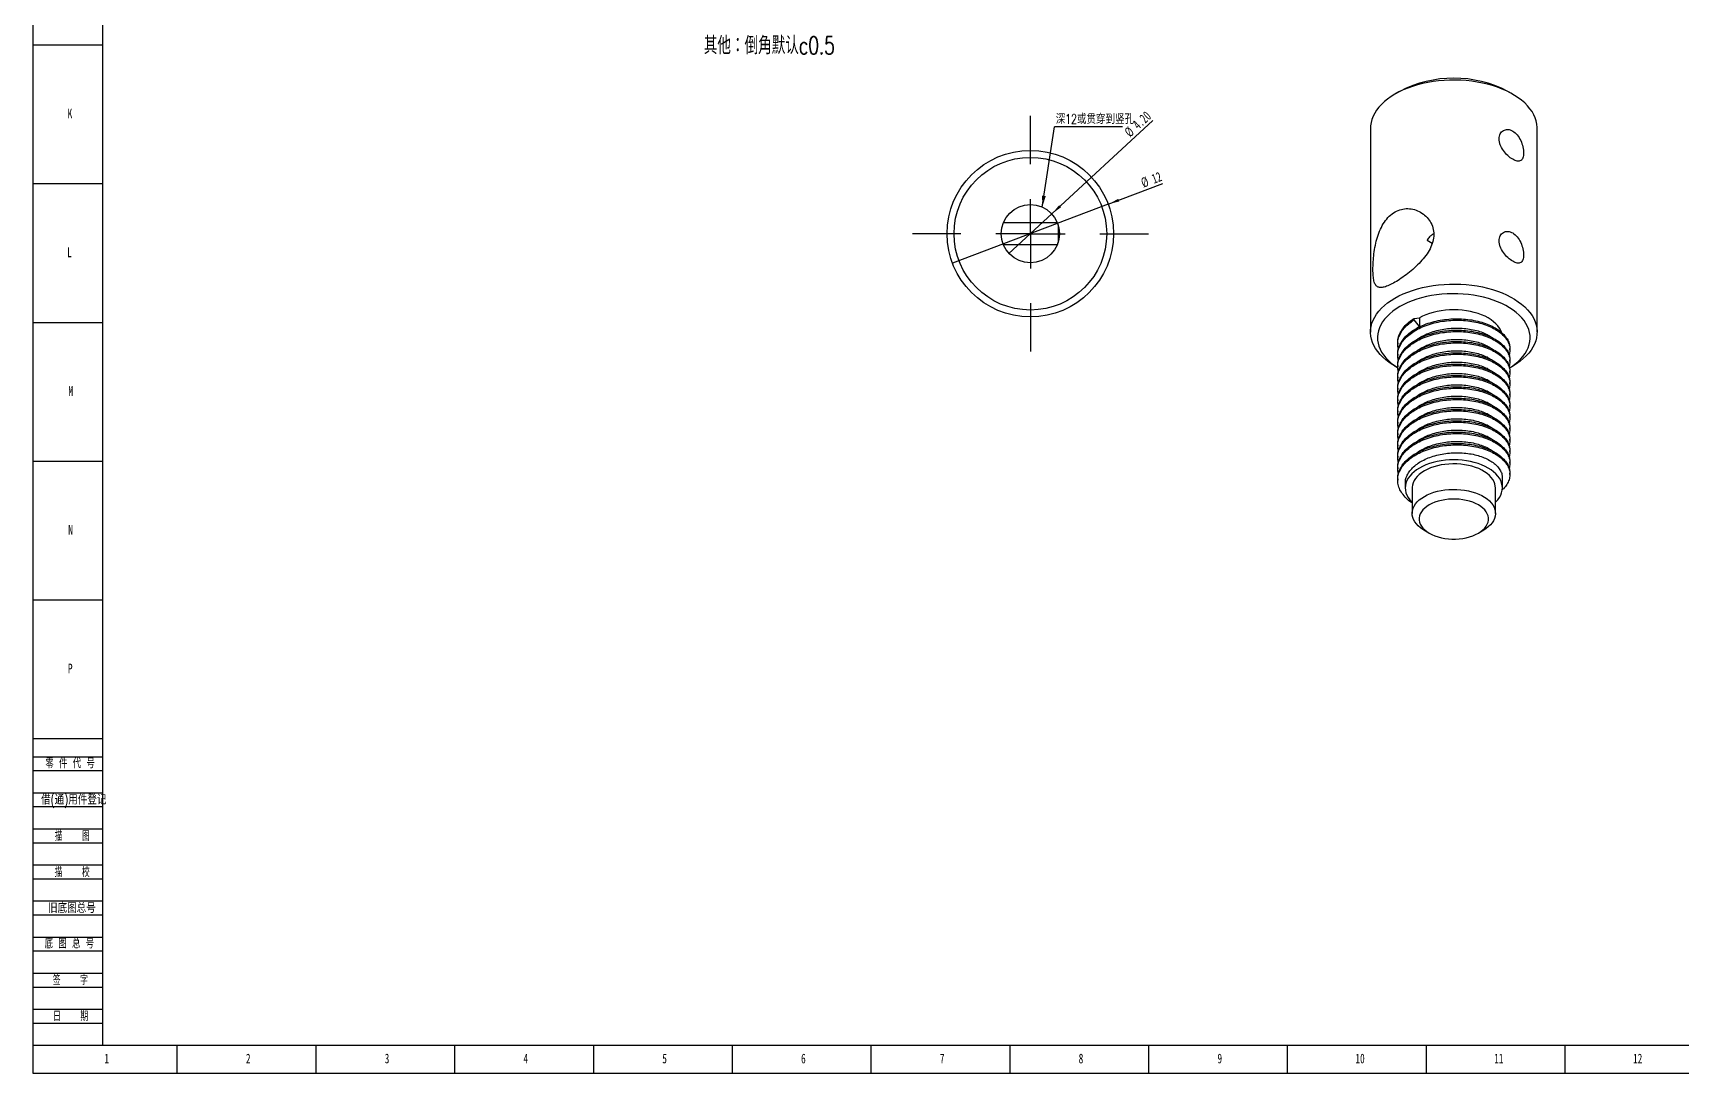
# Model space of a CAD drawing. Header units: millimetres. Extents: x 0 to 1189, y 0 to 841.
# Drawn here: x 0 to 594, y 0 to 375 of the extents above; entities that cross this region are included whole.
import ezdxf

# ---------------------------------------------------------------- set-up
doc = ezdxf.new("R2010")
doc.units = ezdxf.units.MM
for name, color, linetype in [('10', 7, 'Continuous'), ('5', 7, 'Continuous'), ('9', 7, 'Continuous')]:
    doc.layers.add(name, color=color, linetype=linetype)
doc.styles.add('SLDTEXTSTYLE0', font='TXT', dxfattribs={"width": 0.7, "bigfont": 'bigfont'})
doc.styles.add('SLDTEXTSTYLE2', font='TXT', dxfattribs={"width": 0.614286, "bigfont": 'bigfont'})
doc.styles.add('SLDTEXTSTYLE4', font='TXT', dxfattribs={"width": 0.566667, "bigfont": 'bigfont'})
doc.styles.add('SLDTEXTSTYLE5', font='TXT', dxfattribs={"width": 0.7})
doc.dimstyles.new('SLDDIMSTYLE2', dxfattribs={"dimtxt": 3.5, "dimasz": 4.08, "dimexe": 0, "dimexo": 0.0625, "dimgap": 0.875, "dimtad": 2, "dimlfac": 0.2, "dimrnd": 1e-09, "dimzin": 4, "dimdsep": 46, "dimtxsty": 'SLDTEXTSTYLE5', "dimblk1": 'NONE', "dimsah": 1, "dimcen": 0, "dimadec": 0, "dimazin": 1, "dimtfac": 1, "dimtmove": 0, "dimatfit": 3, "dimldrblk": 'NONE', "dimfxl": 0, "dimfrac": 2, "dimtolj": 1, "dimtzin": 12, "dimarcsym": 0})
doc.dimstyles.new('SLDDIMSTYLE3', dxfattribs={"dimtxt": 0.18, "dimasz": 4.08, "dimexe": 0, "dimexo": 0.0625, "dimgap": 0, "dimtad": 0, "dimtih": 1, "dimtoh": 1, "dimdec": 0, "dimrnd": 1e-09, "dimzin": 0, "dimdsep": 46, "dimtxsty": 'Standard', "dimsah": 1, "dimcen": 0.09, "dimadec": 0, "dimazin": 0, "dimtfac": 4.08, "dimtdec": 0, "dimtofl": 0, "dimtmove": 0, "dimatfit": 3, "dimfxl": 0, "dimfrac": 2, "dimtolj": 1, "dimtzin": 0, "dimarcsym": 0})
doc.dimstyles.new('SLDDIMSTYLE5', dxfattribs={"dimtxt": 3.5, "dimasz": 4.08, "dimexe": 0, "dimexo": 0.0625, "dimgap": 0.875, "dimtad": 2, "dimlfac": 0.2, "dimrnd": 1e-09, "dimzin": 12, "dimdsep": 46, "dimtxsty": 'SLDTEXTSTYLE5', "dimblk1": 'NONE', "dimsah": 1, "dimcen": 0, "dimadec": 0, "dimazin": 3, "dimtfac": 1, "dimtmove": 0, "dimatfit": 3, "dimldrblk": 'NONE', "dimfxl": 0, "dimfrac": 2, "dimtolj": 1, "dimtzin": 12, "dimarcsym": 0})

# ---------------------------------------------------------------- blocks, each defined once
blk = doc.blocks.new('_D_11')
at = {"layer": '10'}
for q in [(403.42, 343.24), (351.61, 295.34)]:
    blk.add_line((367.03, 309.59), q, dxfattribs=at)
blk.add_solid([(367.03, 309.59), (370.37, 311.99), (369.68, 312.73)], dxfattribs=at)
at = {"layer": '10', "char_height": 3.5, "attachment_point": 1, "rotation": 42.75465, "style": 'SLDTEXTSTYLE5'}
for s, insert in [('4.20', (395.85, 342.38)), ('%%c', (392.82, 339.6))]:
    blk.add_mtext(s, dxfattribs=dict(at, insert=insert))
blk = doc.blocks.new('_None')
blk = doc.blocks.new('_D_12')
at = {"layer": '10'}
for q in [(407.08, 320.59), (331.27, 291.82)]:
    blk.add_line((387.36, 313.11), q, dxfattribs=at)
blk.add_solid([(387.36, 313.11), (391.36, 314.08), (391, 315.03)], dxfattribs=at)
at = {"layer": '10', "char_height": 3.5, "attachment_point": 1, "rotation": 20.77898, "style": 'SLDTEXTSTYLE5'}
for s, insert in [('%%c', (398.75, 322.27)), ('12', (402.61, 323.71))]:
    blk.add_mtext(s, dxfattribs=dict(at, insert=insert))
blk = doc.blocks.new('SW_NOTE_0_4')
at = {"layer": '10', "color": 0}
blk.add_line((24.42, 0), (0, 0), dxfattribs=at)
at = {"layer": '10', "color": 0, "insert": (0.42, 4.54), "char_height": 3.5, "attachment_point": 1, "style": 'SLDTEXTSTYLE0'}
blk.add_mtext('深12或贯穿到竖孔', dxfattribs=at)
blk = doc.blocks.new('SW_CENTERMARKSYMBOL_3')
at = {"layer": '10', "color": 0}
for p, q in [((0, 25), (0, 42.5)), ((0, 0), (0, 12.5)), ((-25, 0), (-42.5, 0)), ((0, 0), (-12.5, 0)), ((0, 0), (0, -12.5)), ((0, 0), (12.5, 0)), ((25, 0), (42.5, 0)), ((0, -25), (0, -42.5))]:
    blk.add_line(p, q, dxfattribs=at)

msp = doc.modelspace()

# ---------------------------------------------------------------- linework, layer by layer
at = {"color": 7, "linetype": 'Continuous', "lineweight": 25}
for p, q in [((492.403, 353.756), (490.635, 352.735)), ((533.068, 352.735), (531.3, 353.756)), ((481.851, 340.491), (481.851, 267.002)), ((541.851, 267.002), (541.851, 340.491)), ((369.062, 306.369), (349.569, 306.369)), ((369.315, 305.666), (369.315, 299.262)), ((349.569, 298.559), (369.062, 298.559)), ((504.065, 298.929), (502.198, 300.007)), ((497.563, 271.933), (499.477, 272.104)), ((497.563, 271.423), (497.563, 271.933)), ((499.477, 269.042), (497.563, 271.423)), ((499.477, 272.104), (499.477, 269.042)), ((491.645, 263.175), (491.645, 262.664)), ((491.645, 259.092), (491.645, 258.582)), ((532.058, 260.623), (532.058, 261.133)), ((532.058, 256.54), (532.058, 257.051)), ((490.635, 254.758), (491.686, 254.151)), ((491.645, 255.009), (491.645, 254.499)), ((491.645, 250.927), (491.645, 250.416)), ((531.92, 254.095), (533.068, 254.758)), ((532.058, 252.458), (532.058, 252.968)), ((491.645, 246.844), (491.645, 246.334)), ((532.058, 248.375), (532.058, 248.885)), ((532.058, 244.292), (532.058, 244.802)), ((491.645, 242.761), (491.645, 242.251)), ((491.645, 238.678), (491.645, 238.168)), ((532.058, 240.209), (532.058, 240.72)), ((491.645, 234.596), (491.645, 234.085)), ((532.058, 236.127), (532.058, 236.637)), ((532.058, 232.044), (532.058, 232.554)), ((491.645, 230.513), (491.645, 230.003)), ((491.645, 226.43), (491.645, 225.92)), ((532.058, 227.961), (532.058, 228.472)), ((491.645, 222.348), (491.645, 221.837)), ((532.058, 223.879), (532.058, 224.389)), ((532.058, 219.796), (532.058, 220.306)), ((491.645, 218.265), (491.645, 217.755)), ((491.645, 214.182), (491.645, 213.672)), ((529.351, 210.865), (529.351, 214.437)), ((532.058, 215.713), (532.058, 216.224)), ((494.351, 212.396), (494.351, 210.865)), ((496.851, 210.865), (496.851, 201.679)), ((526.851, 201.679), (526.851, 210.865)), ((501.243, 195.557), (503.011, 194.536)), ((520.692, 194.536), (522.46, 195.557))]:
    msp.add_line(p, q, dxfattribs=at)
at = {"color": 7, "linetype": 'Continuous', "lineweight": 25, "flags": 128}
for points in [[(541.851, 340.491), (541.847, 340.78), (541.747, 341.936), (541.513, 343.086), (541.146, 344.224), (540.649, 345.345), (540.023, 346.444), (539.271, 347.517), (538.397, 348.559), (537.404, 349.564), (536.297, 350.53), (535.081, 351.45), (533.762, 352.321), (532.344, 353.139), (530.835, 353.901), (529.241, 354.603), (527.569, 355.242), (525.827, 355.815), (524.023, 356.32), (522.164, 356.754), (520.26, 357.115), (518.317, 357.402), (516.346, 357.614), (514.355, 357.749), (512.353, 357.807), (510.348, 357.788), (508.35, 357.691), (506.368, 357.518), (504.41, 357.268), (502.485, 356.944), (500.603, 356.546), (498.77, 356.076), (496.996, 355.537), (495.289, 354.931), (493.655, 354.26), (492.102, 353.528), (490.638, 352.737), (489.269, 351.892), (488, 350.995), (486.838, 350.052), (485.787, 349.067), (484.853, 348.042), (484.04, 346.985), (483.351, 345.898), (482.789, 344.787), (482.357, 343.656), (482.056, 342.512), (481.889, 341.359), (481.851, 340.491)], [(490.635, 254.758), (489.941, 255.172), (488.621, 256.043), (487.405, 256.964), (486.298, 257.929), (485.306, 258.934), (484.431, 259.976), (483.68, 261.049), (483.054, 262.148), (482.556, 263.269), (482.19, 264.407), (481.956, 265.557), (481.855, 266.713), (481.889, 267.87), (482.056, 269.023), (482.357, 270.168), (482.789, 271.298), (483.351, 272.409), (484.04, 273.496), (484.853, 274.554), (485.787, 275.578), (486.838, 276.564), (488, 277.507), (489.269, 278.403), (490.638, 279.248), (492.102, 280.039), (493.655, 280.771), (495.289, 281.442), (496.996, 282.049), (498.77, 282.588), (500.603, 283.057), (502.485, 283.455), (504.41, 283.78), (506.368, 284.029), (508.35, 284.202), (510.348, 284.299), (512.353, 284.318), (514.355, 284.26), (516.346, 284.125), (518.317, 283.914), (520.26, 283.627), (522.164, 283.265), (524.023, 282.831), (525.827, 282.327), (527.569, 281.754), (529.241, 281.115), (530.835, 280.413), (532.344, 279.651), (533.762, 278.832), (535.081, 277.961), (536.297, 277.041), (537.404, 276.076), (538.397, 275.07), (539.271, 274.029), (540.023, 272.956), (540.649, 271.856), (541.146, 270.735), (541.513, 269.597), (541.747, 268.448), (541.847, 267.292), (541.814, 266.134), (541.646, 264.981), (541.346, 263.837), (540.914, 262.706), (540.352, 261.595), (539.663, 260.509), (538.849, 259.451), (537.915, 258.427), (536.865, 257.441), (535.703, 256.498), (534.434, 255.601), (533.065, 254.756), (533.065, 254.756)], [(531.952, 254.127), (532.606, 254.546), (533.814, 255.407), (534.915, 256.314), (535.903, 257.264), (536.775, 258.252), (537.525, 259.272), (538.15, 260.319), (538.646, 261.39), (539.013, 262.477), (539.247, 263.577), (539.347, 264.684), (539.314, 265.792), (539.146, 266.896), (538.846, 267.99), (538.414, 269.07), (537.853, 270.129), (537.165, 271.164), (536.354, 272.168), (535.423, 273.137), (534.378, 274.067), (533.223, 274.952), (531.964, 275.788), (530.606, 276.571), (529.158, 277.298), (527.625, 277.965), (526.015, 278.569), (524.336, 279.106), (522.596, 279.574), (520.804, 279.971), (518.969, 280.295), (517.099, 280.545), (515.203, 280.718), (513.291, 280.815), (511.371, 280.834), (509.455, 280.776), (507.549, 280.641), (505.665, 280.429), (503.811, 280.143), (501.996, 279.782), (500.229, 279.349), (498.519, 278.846), (496.874, 278.275), (495.301, 277.64), (493.81, 276.942), (492.406, 276.186), (491.097, 275.376), (489.889, 274.515), (488.788, 273.607), (487.799, 272.657), (486.928, 271.67), (486.178, 270.65), (485.553, 269.602), (485.056, 268.532), (484.69, 267.444), (484.456, 266.344), (484.355, 265.238), (484.389, 264.13), (484.556, 263.026), (484.857, 261.932), (485.288, 260.852), (485.85, 259.792), (486.537, 258.758), (487.349, 257.754), (488.279, 256.784), (489.325, 255.855), (490.48, 254.97), (491.641, 254.195)], [(529.011, 266.943), (528.755, 267.576), (528.296, 268.416), (527.712, 269.23), (527.007, 270.012), (526.186, 270.755), (525.257, 271.455), (524.226, 272.104), (523.1, 272.7), (521.889, 273.236), (520.601, 273.71), (519.247, 274.117), (517.837, 274.454), (516.381, 274.719), (514.89, 274.91), (513.377, 275.025), (511.851, 275.063), (510.326, 275.025), (508.812, 274.91), (507.322, 274.719), (505.866, 274.454), (504.455, 274.117), (503.101, 273.71), (501.814, 273.236), (500.603, 272.7), (499.477, 272.104)], [(526.851, 205.661), (527.007, 205.814), (527.712, 206.596), (528.296, 207.41), (528.755, 208.25), (529.085, 209.111), (529.285, 209.985), (529.351, 210.865), (529.285, 211.746), (529.085, 212.619), (528.755, 213.48), (528.296, 214.32), (527.712, 215.135), (527.007, 215.916), (526.186, 216.66), (525.257, 217.359), (524.226, 218.009), (523.1, 218.604), (521.889, 219.141), (520.601, 219.614), (519.247, 220.021), (517.837, 220.358), (516.381, 220.623), (514.89, 220.814), (513.377, 220.929), (511.851, 220.968), (510.326, 220.929), (508.812, 220.814), (507.322, 220.623), (505.866, 220.358), (504.455, 220.021), (503.101, 219.614), (501.814, 219.141), (500.603, 218.604), (499.477, 218.009), (498.446, 217.359), (497.516, 216.66), (496.696, 215.916), (495.991, 215.135), (495.407, 214.32), (494.948, 213.48), (494.617, 212.619), (494.418, 211.746), (494.351, 210.865), (494.418, 209.985), (494.617, 209.111), (494.948, 208.25), (495.407, 207.41), (495.991, 206.596), (496.696, 205.814), (496.851, 205.661)], [(526.851, 210.865), (526.813, 211.483), (526.644, 212.301), (526.34, 213.106), (525.906, 213.891), (525.344, 214.649), (524.66, 215.372), (523.859, 216.054), (522.951, 216.69), (521.941, 217.272), (520.84, 217.797), (519.658, 218.259), (518.405, 218.654), (517.093, 218.978), (515.734, 219.229), (514.339, 219.404), (512.921, 219.502), (511.494, 219.522), (510.071, 219.463), (508.663, 219.326), (507.284, 219.113), (505.947, 218.825), (504.663, 218.465), (503.444, 218.036), (502.301, 217.542), (501.245, 216.988), (500.285, 216.378), (499.429, 215.719), (498.686, 215.015), (498.062, 214.274), (497.564, 213.502), (497.194, 212.706), (496.957, 211.893), (496.856, 211.071), (496.851, 210.865)], [(501.243, 195.557), (500.752, 195.854), (499.843, 196.49), (499.043, 197.172), (498.359, 197.895), (497.797, 198.653), (497.362, 199.438), (497.059, 200.243), (496.89, 201.061), (496.856, 201.885), (496.957, 202.707), (497.194, 203.52), (497.564, 204.316), (498.062, 205.088), (498.686, 205.829), (499.429, 206.533), (500.285, 207.192), (501.245, 207.802), (502.301, 208.356), (503.444, 208.85), (504.663, 209.279), (505.947, 209.639), (507.284, 209.927), (508.663, 210.14), (510.071, 210.277), (511.494, 210.336), (512.921, 210.316), (514.339, 210.218), (515.734, 210.043), (517.093, 209.792), (518.405, 209.468), (519.658, 209.073), (520.84, 208.611), (521.941, 208.086), (522.951, 207.504), (523.859, 206.868), (524.66, 206.186), (525.344, 205.463), (525.906, 204.705), (526.34, 203.92), (526.644, 203.115), (526.813, 202.297), (526.847, 201.473), (526.745, 200.651), (526.509, 199.838), (526.139, 199.042), (525.64, 198.27), (525.016, 197.529), (524.274, 196.825), (523.418, 196.166), (522.458, 195.556), (522.458, 195.556)], [(520.69, 194.535), (521.566, 195.096), (522.335, 195.707), (522.989, 196.362), (523.521, 197.052), (523.925, 197.77), (524.197, 198.509), (524.334, 199.26), (524.334, 200.015), (524.197, 200.766), (523.925, 201.505), (523.521, 202.224), (522.989, 202.914), (522.335, 203.568), (521.566, 204.179), (520.69, 204.74), (519.718, 205.246), (518.659, 205.69), (517.526, 206.067), (516.331, 206.374), (515.087, 206.608), (513.807, 206.765), (512.506, 206.844), (511.197, 206.844), (509.896, 206.765), (508.616, 206.608), (507.372, 206.374), (506.176, 206.067), (505.043, 205.69), (503.985, 205.246), (503.012, 204.74), (502.137, 204.179), (501.368, 203.568), (500.714, 202.914), (500.182, 202.224), (499.777, 201.505), (499.505, 200.766), (499.368, 200.015), (499.368, 199.26), (499.505, 198.509), (499.777, 197.77), (500.182, 197.052), (500.714, 196.362), (501.368, 195.707), (502.137, 195.096), (503.012, 194.535), (503.985, 194.03), (505.043, 193.586), (506.176, 193.208), (507.372, 192.901), (508.616, 192.667), (509.896, 192.51), (511.197, 192.431), (512.506, 192.431), (513.807, 192.51), (515.087, 192.667), (516.331, 192.901), (517.526, 193.208), (518.659, 193.586), (519.718, 194.03), (520.69, 194.535)]]:
    msp.add_lwpolyline(points, dxfattribs=at)
at = {"color": 7, "linetype": 'Continuous', "lineweight": 25}
for radius in [30, 27.5, 10.5]:
    msp.add_circle((359.315, 302.464), radius, dxfattribs=at)
msp.add_arc((511.851, 316.342), 42.167, 62.533763, 117.466237, dxfattribs=at)
for points, knots in [([(533.065, 339.468), (532.479, 339.806), (531.879, 339.99), (530.724, 340.045), (530.174, 339.913), (529.241, 339.374), (528.851, 338.961), (528.323, 337.938), (528.18, 337.318), (528.179, 336.317), (528.215, 335.964), (528.351, 335.258), (528.452, 334.901), (528.851, 333.818), (529.236, 333.103), (530.179, 331.752), (530.725, 331.13), (531.879, 330.051), (532.485, 329.596), (533.64, 328.929), (534.199, 328.712), (535.178, 328.557), (535.609, 328.618), (536.303, 329.017), (536.569, 329.355), (536.928, 330.285), (537.018, 330.868), (537.019, 332.215), (536.929, 332.963), (536.573, 334.502), (536.305, 335.293), (535.615, 336.77), (535.184, 337.469), (534.206, 338.643), (533.65, 339.13), (533.065, 339.468)], [0, 0, 0, 0, 0.0625, 0.0625, 0.125, 0.125, 0.1875, 0.1875, 0.25, 0.25, 0.28125, 0.28125, 0.3125, 0.3125, 0.375, 0.375, 0.4375, 0.4375, 0.5, 0.5, 0.5625, 0.5625, 0.625, 0.625, 0.6875, 0.6875, 0.75, 0.75, 0.8125, 0.8125, 0.875, 0.875, 0.9375, 0.9375, 1, 1, 1, 1]), ([(490.638, 284.964), (491.376, 285.39), (492.138, 285.871), (493.702, 286.936), (494.514, 287.529), (496.107, 288.778), (496.892, 289.437), (498.429, 290.831), (499.17, 291.558), (500.55, 293.051), (501.201, 293.83), (502.366, 295.426), (502.875, 296.235), (503.725, 297.894), (504.068, 298.756), (504.527, 300.463), (504.646, 301.31), (504.652, 302.996), (504.535, 303.834), (504.084, 305.405), (503.748, 306.157), (502.895, 307.542), (502.385, 308.169), (501.223, 309.29), (500.571, 309.781), (498.502, 310.984), (496.922, 311.453), (494.548, 311.511), (493.742, 311.424), (492.162, 311.023), (491.402, 310.714), (489.943, 309.88), (489.239, 309.346), (487.961, 308.112), (487.376, 307.408), (486.309, 305.834), (485.843, 304.988), (485.02, 303.193), (484.661, 302.235), (484.055, 300.287), (483.806, 299.291), (483.389, 297.26), (483.224, 296.231), (482.971, 294.229), (482.88, 293.244), (482.758, 291.318), (482.73, 290.409), (482.728, 288.727), (482.756, 287.941), (482.873, 286.554), (482.962, 285.951), (483.216, 284.909), (483.379, 284.479), (483.791, 283.793), (484.044, 283.532), (484.648, 283.179), (484.998, 283.085), (485.817, 283.051), (486.291, 283.114), (487.34, 283.39), (487.918, 283.601), (489.199, 284.175), (489.9, 284.538), (490.638, 284.964)], [0, 0, 0, 0, 0.03125, 0.03125, 0.0625, 0.0625, 0.09375, 0.09375, 0.125, 0.125, 0.15625, 0.15625, 0.1875, 0.1875, 0.21875, 0.21875, 0.25, 0.25, 0.28125, 0.28125, 0.3125, 0.3125, 0.34375, 0.34375, 0.375, 0.375, 0.4375, 0.4375, 0.46875, 0.46875, 0.5, 0.5, 0.53125, 0.53125, 0.5625, 0.5625, 0.59375, 0.59375, 0.625, 0.625, 0.65625, 0.65625, 0.6875, 0.6875, 0.71875, 0.71875, 0.75, 0.75, 0.78125, 0.78125, 0.8125, 0.8125, 0.84375, 0.84375, 0.875, 0.875, 0.90625, 0.90625, 0.9375, 0.9375, 0.96875, 0.96875, 1, 1, 1, 1]), ([(533.065, 302.724), (532.479, 303.062), (531.879, 303.245), (530.724, 303.3), (530.174, 303.169), (529.241, 302.629), (528.851, 302.216), (528.323, 301.194), (528.18, 300.574), (528.179, 299.572), (528.215, 299.22), (528.351, 298.513), (528.452, 298.156), (528.851, 297.073), (529.236, 296.359), (530.179, 295.007), (530.725, 294.386), (531.879, 293.307), (532.485, 292.852), (533.64, 292.184), (534.199, 291.968), (535.178, 291.813), (535.609, 291.873), (536.303, 292.273), (536.569, 292.61), (536.928, 293.541), (537.018, 294.123), (537.019, 295.471), (536.929, 296.219), (536.573, 297.757), (536.305, 298.549), (535.615, 300.026), (535.184, 300.725), (534.206, 301.899), (533.65, 302.386), (533.065, 302.724)], [0, 0, 0, 0, 0.0625, 0.0625, 0.125, 0.125, 0.1875, 0.1875, 0.25, 0.25, 0.28125, 0.28125, 0.3125, 0.3125, 0.375, 0.375, 0.4375, 0.4375, 0.5, 0.5, 0.5625, 0.5625, 0.625, 0.625, 0.6875, 0.6875, 0.75, 0.75, 0.8125, 0.8125, 0.875, 0.875, 0.9375, 0.9375, 1, 1, 1, 1]), ([(504.63, 302.394), (504.448, 302.303), (503.887, 302.026), (503.008, 301.258), (502.491, 300.46), (502.198, 300.007)], [0, 0, 0, 0, 0.1725085, 0.5310621, 1, 1, 1, 1]), ([(491.914, 260.887), (491.819, 261.257), (491.567, 262.239), (491.676, 263.865), (492.195, 265.728), (493.206, 267.544), (494.66, 269.245), (496.178, 270.526), (497.227, 271.205), (497.563, 271.423)], [0, 0, 0, 0, 0.0980373, 0.259838, 0.4247068, 0.5914028, 0.7579382, 0.9223369, 1, 1, 1, 1]), ([(491.914, 256.804), (491.819, 257.175), (491.567, 258.156), (491.676, 259.782), (492.194, 261.645), (493.207, 263.461), (494.658, 265.163), (496.5, 266.701), (498.687, 268.049), (501.19, 269.204), (503.972, 270.135), (506.943, 270.809), (510.001, 271.207), (513.085, 271.327), (516.152, 271.183), (519.149, 270.769), (521.976, 270.093), (524.539, 269.181), (526.792, 268.058), (528.706, 266.754), (530.24, 265.285), (531.342, 263.694), (531.964, 262.039), (532.149, 260.384), (531.89, 259.313), (531.764, 258.793)], [0, 0, 0, 0, 0.02642096, 0.0700261, 0.11445807, 0.15938247, 0.20426361, 0.24856889, 0.29215358, 0.33649174, 0.38138498, 0.42629986, 0.47070136, 0.51429628, 0.55853344, 0.60338782, 0.64832867, 0.69281917, 0.73645497, 0.78058409, 0.8253919, 0.87035096, 0.91492313, 0.95863044, 1, 1, 1, 1]), ([(491.914, 252.721), (491.819, 253.092), (491.567, 254.074), (491.676, 255.699), (492.194, 257.563), (493.207, 259.378), (494.658, 261.081), (496.5, 262.618), (498.687, 263.967), (501.19, 265.121), (503.972, 266.053), (506.943, 266.727), (510.001, 267.124), (513.085, 267.245), (516.152, 267.1), (519.149, 266.686), (521.976, 266.01), (524.539, 265.099), (526.792, 263.976), (528.706, 262.671), (530.24, 261.203), (531.342, 259.611), (531.964, 257.956), (532.149, 256.301), (531.89, 255.231), (531.764, 254.71)], [0, 0, 0, 0, 0.026421, 0.0700261, 0.1144581, 0.1593825, 0.2042636, 0.2485689, 0.2921536, 0.3364917, 0.381385, 0.4262999, 0.4707014, 0.5142963, 0.5585334, 0.6033878, 0.6483287, 0.6928192, 0.736455, 0.7805841, 0.8253919, 0.870351, 0.9149231, 0.9586304, 1, 1, 1, 1]), ([(491.726, 263.981), (491.728, 264.107), (491.74, 264.862), (492.224, 266.238), (493.198, 268.054), (494.662, 269.755), (496.178, 271.036), (497.227, 271.715), (497.563, 271.933)], [0, 0, 0, 0, 0.04280656, 0.2560184, 0.47159322, 0.68696049, 0.89956439, 1, 1, 1, 1]), ([(491.726, 259.898), (491.728, 260.024), (491.74, 260.779), (492.224, 262.155), (493.199, 263.971), (494.66, 265.674), (496.499, 267.211), (498.688, 268.56), (501.19, 269.714), (503.972, 270.646), (506.943, 271.32), (510.001, 271.717), (513.085, 271.838), (516.152, 271.693), (519.149, 271.279), (521.976, 270.603), (524.539, 269.692), (526.792, 268.569), (528.705, 267.264), (530.243, 265.796), (531.332, 264.204), (531.966, 262.635), (532.008, 261.6), (532.027, 261.132)], [0, 0, 0, 0, 0.0100165, 0.0599069, 0.1103502, 0.160745, 0.2104932, 0.2594322, 0.3092173, 0.3596256, 0.4100583, 0.4599145, 0.508865, 0.5585367, 0.6089014, 0.6593632, 0.7093193, 0.7583157, 0.8078661, 0.8581785, 0.9086608, 0.9587086, 1, 1, 1, 1]), ([(491.726, 255.816), (491.728, 255.942), (491.74, 256.696), (492.224, 258.073), (493.199, 259.888), (494.66, 261.591), (496.499, 263.128), (498.688, 264.477), (501.19, 265.631), (503.972, 266.563), (506.943, 267.237), (510.001, 267.635), (513.085, 267.755), (516.152, 267.611), (519.149, 267.196), (521.976, 266.52), (524.539, 265.609), (526.792, 264.486), (528.705, 263.181), (530.243, 261.713), (531.332, 260.122), (531.966, 258.552), (532.008, 257.517), (532.027, 257.049)], [0, 0, 0, 0, 0.0100165, 0.0599069, 0.1103502, 0.160745, 0.2104932, 0.2594322, 0.3092173, 0.3596256, 0.4100583, 0.4599145, 0.508865, 0.5585367, 0.6089014, 0.6593632, 0.7093193, 0.7583157, 0.8078661, 0.8581785, 0.9086608, 0.9587086, 1, 1, 1, 1]), ([(498.569, 268.423), (498.585, 268.437), (498.85, 268.662), (499.173, 268.858), (499.477, 269.042)], [0, 0, 0, 0, 0.05886, 1, 1, 1, 1]), ([(498.569, 264.341), (498.585, 264.354), (499.121, 264.807), (500.474, 265.569), (502.612, 266.596), (505.029, 267.413), (507.6, 268.012), (510.249, 268.369), (512.92, 268.486), (515.576, 268.374), (518.171, 268.029), (520.621, 267.458), (522.834, 266.68), (524.715, 265.776), (525.69, 265.076), (526.142, 264.752)], [0, 0, 0, 0, 0.0024844, 0.0852068, 0.1693608, 0.2545694, 0.3398191, 0.4240934, 0.5068352, 0.5907973, 0.675932, 0.7612311, 0.8456745, 0.928494, 1, 1, 1, 1]), ([(491.914, 248.639), (491.819, 249.009), (491.567, 249.991), (491.676, 251.617), (492.194, 253.48), (493.207, 255.295), (494.658, 256.998), (496.5, 258.535), (498.687, 259.884), (501.19, 261.038), (503.972, 261.97), (506.943, 262.644), (510.001, 263.042), (513.085, 263.162), (516.152, 263.018), (519.149, 262.603), (521.976, 261.927), (524.539, 261.016), (526.792, 259.893), (528.706, 258.588), (530.24, 257.12), (531.342, 255.528), (531.964, 253.873), (532.149, 252.219), (531.89, 251.148), (531.764, 250.627)], [0, 0, 0, 0, 0.02642096, 0.0700261, 0.11445807, 0.15938247, 0.20426361, 0.24856889, 0.29215358, 0.33649174, 0.38138498, 0.42629986, 0.47070136, 0.51429628, 0.55853344, 0.60338782, 0.64832867, 0.69281917, 0.73645497, 0.78058409, 0.8253919, 0.87035096, 0.91492313, 0.95863044, 1, 1, 1, 1]), ([(491.726, 251.733), (491.728, 251.859), (491.74, 252.614), (492.224, 253.99), (493.199, 255.806), (494.66, 257.508), (496.499, 259.046), (498.688, 260.394), (501.19, 261.549), (503.972, 262.48), (506.943, 263.154), (510.001, 263.552), (513.085, 263.672), (516.152, 263.528), (519.149, 263.114), (521.976, 262.438), (524.539, 261.526), (526.792, 260.403), (528.705, 259.099), (530.243, 257.63), (531.332, 256.039), (531.966, 254.469), (532.008, 253.434), (532.027, 252.967)], [0, 0, 0, 0, 0.0100165, 0.0599069, 0.1103502, 0.160745, 0.2104932, 0.2594322, 0.3092173, 0.3596256, 0.4100583, 0.4599145, 0.508865, 0.5585367, 0.6089014, 0.6593632, 0.7093193, 0.7583157, 0.8078661, 0.8581785, 0.9086608, 0.9587086, 1, 1, 1, 1]), ([(498.569, 260.258), (498.585, 260.271), (499.121, 260.725), (500.474, 261.487), (502.612, 262.514), (505.029, 263.33), (507.6, 263.929), (510.249, 264.287), (512.92, 264.403), (515.576, 264.292), (518.171, 263.946), (520.621, 263.375), (522.834, 262.597), (524.715, 261.694), (525.69, 260.993), (526.142, 260.669)], [0, 0, 0, 0, 0.0024844, 0.0852068, 0.1693608, 0.2545694, 0.3398191, 0.4240934, 0.5068352, 0.5907973, 0.675932, 0.7612311, 0.8456745, 0.928494, 1, 1, 1, 1]), ([(491.914, 244.556), (491.819, 244.926), (491.567, 245.908), (491.676, 247.534), (492.194, 249.397), (493.207, 251.213), (494.658, 252.915), (496.5, 254.453), (498.687, 255.801), (501.19, 256.956), (503.972, 257.887), (506.943, 258.561), (510.001, 258.959), (513.085, 259.079), (516.152, 258.935), (519.149, 258.521), (521.976, 257.844), (524.539, 256.933), (526.792, 255.81), (528.706, 254.505), (530.24, 253.037), (531.342, 251.446), (531.964, 249.79), (532.149, 248.136), (531.89, 247.065), (531.764, 246.544)], [0, 0, 0, 0, 0.02642096, 0.0700261, 0.11445807, 0.15938247, 0.20426361, 0.24856889, 0.29215358, 0.33649174, 0.38138498, 0.42629986, 0.47070136, 0.51429628, 0.55853344, 0.60338782, 0.64832867, 0.69281917, 0.73645497, 0.78058409, 0.8253919, 0.87035096, 0.91492313, 0.95863044, 1, 1, 1, 1]), ([(491.726, 247.65), (491.728, 247.776), (491.74, 248.531), (492.224, 249.907), (493.199, 251.723), (494.66, 253.426), (496.499, 254.963), (498.688, 256.312), (501.19, 257.466), (503.972, 258.397), (506.943, 259.071), (510.001, 259.469), (513.085, 259.59), (516.152, 259.445), (519.149, 259.031), (521.976, 258.355), (524.539, 257.444), (526.792, 256.321), (528.705, 255.016), (530.243, 253.547), (531.332, 251.956), (531.966, 250.386), (532.008, 249.352), (532.027, 248.884)], [0, 0, 0, 0, 0.0100165, 0.0599069, 0.1103502, 0.160745, 0.2104932, 0.2594322, 0.3092173, 0.3596256, 0.4100583, 0.4599145, 0.508865, 0.5585367, 0.6089014, 0.6593632, 0.7093193, 0.7583157, 0.8078661, 0.8581785, 0.9086608, 0.9587086, 1, 1, 1, 1]), ([(491.726, 243.568), (491.728, 243.694), (491.74, 244.448), (492.224, 245.825), (493.199, 247.64), (494.66, 249.343), (496.499, 250.88), (498.688, 252.229), (501.19, 253.383), (503.972, 254.315), (506.943, 254.989), (510.001, 255.387), (513.085, 255.507), (516.152, 255.363), (519.149, 254.948), (521.976, 254.272), (524.539, 253.361), (526.792, 252.238), (528.705, 250.933), (530.243, 249.465), (531.332, 247.873), (531.966, 246.304), (532.008, 245.269), (532.027, 244.801)], [0, 0, 0, 0, 0.0100165, 0.0599069, 0.1103502, 0.160745, 0.2104932, 0.2594322, 0.3092173, 0.3596256, 0.4100583, 0.4599145, 0.508865, 0.5585367, 0.6089014, 0.6593632, 0.7093193, 0.7583157, 0.8078661, 0.8581785, 0.9086608, 0.9587086, 1, 1, 1, 1]), ([(498.569, 256.175), (498.585, 256.189), (499.121, 256.642), (500.474, 257.404), (502.612, 258.431), (505.029, 259.248), (507.6, 259.846), (510.249, 260.204), (512.92, 260.321), (515.576, 260.209), (518.171, 259.864), (520.621, 259.293), (522.834, 258.514), (524.715, 257.611), (525.69, 256.911), (526.142, 256.586)], [0, 0, 0, 0, 0.0024844, 0.0852068, 0.1693608, 0.2545694, 0.3398191, 0.4240934, 0.5068352, 0.5907973, 0.675932, 0.7612311, 0.8456745, 0.928494, 1, 1, 1, 1]), ([(498.569, 252.093), (498.585, 252.106), (499.121, 252.559), (500.474, 253.321), (502.612, 254.348), (505.029, 255.165), (507.6, 255.764), (510.249, 256.121), (512.92, 256.238), (515.576, 256.126), (518.171, 255.781), (520.621, 255.21), (522.834, 254.432), (524.715, 253.528), (525.69, 252.828), (526.142, 252.504)], [0, 0, 0, 0, 0.0024844, 0.0852068, 0.1693608, 0.2545694, 0.3398191, 0.4240934, 0.5068352, 0.5907973, 0.675932, 0.7612311, 0.8456745, 0.928494, 1, 1, 1, 1]), ([(491.914, 240.473), (491.819, 240.844), (491.567, 241.826), (491.676, 243.451), (492.194, 245.314), (493.207, 247.13), (494.658, 248.833), (496.5, 250.37), (498.687, 251.719), (501.19, 252.873), (503.972, 253.804), (506.943, 254.478), (510.001, 254.876), (513.085, 254.997), (516.152, 254.852), (519.149, 254.438), (521.976, 253.762), (524.539, 252.851), (526.792, 251.728), (528.706, 250.423), (530.24, 248.954), (531.342, 247.363), (531.964, 245.708), (532.149, 244.053), (531.89, 242.982), (531.764, 242.462)], [0, 0, 0, 0, 0.02642096, 0.0700261, 0.11445807, 0.15938247, 0.20426361, 0.24856889, 0.29215358, 0.33649174, 0.38138498, 0.42629986, 0.47070136, 0.51429628, 0.55853344, 0.60338782, 0.64832867, 0.69281917, 0.73645497, 0.78058409, 0.8253919, 0.87035096, 0.91492313, 0.95863044, 1, 1, 1, 1]), ([(491.914, 236.391), (491.819, 236.761), (491.567, 237.743), (491.676, 239.369), (492.194, 241.232), (493.207, 243.047), (494.658, 244.75), (496.5, 246.287), (498.687, 247.636), (501.19, 248.79), (503.972, 249.722), (506.943, 250.396), (510.001, 250.794), (513.085, 250.914), (516.152, 250.769), (519.149, 250.355), (521.976, 249.679), (524.539, 248.768), (526.792, 247.645), (528.706, 246.34), (530.24, 244.872), (531.342, 243.28), (531.964, 241.625), (532.149, 239.971), (531.89, 238.9), (531.764, 238.379)], [0, 0, 0, 0, 0.026421, 0.0700261, 0.1144581, 0.1593825, 0.2042636, 0.2485689, 0.2921536, 0.3364917, 0.381385, 0.4262999, 0.4707014, 0.5142963, 0.5585334, 0.6033878, 0.6483287, 0.6928192, 0.736455, 0.7805841, 0.8253919, 0.870351, 0.9149231, 0.9586304, 1, 1, 1, 1]), ([(491.726, 239.485), (491.728, 239.611), (491.74, 240.365), (492.224, 241.742), (493.199, 243.558), (494.66, 245.26), (496.499, 246.798), (498.688, 248.146), (501.19, 249.301), (503.972, 250.232), (506.943, 250.906), (510.001, 251.304), (513.085, 251.424), (516.152, 251.28), (519.149, 250.866), (521.976, 250.189), (524.539, 249.278), (526.792, 248.155), (528.705, 246.85), (530.243, 245.382), (531.332, 243.791), (531.966, 242.221), (532.008, 241.186), (532.027, 240.719)], [0, 0, 0, 0, 0.0100165, 0.0599069, 0.1103502, 0.160745, 0.2104932, 0.2594322, 0.3092173, 0.3596256, 0.4100583, 0.4599145, 0.508865, 0.5585367, 0.6089014, 0.6593632, 0.7093193, 0.7583157, 0.8078661, 0.8581785, 0.9086608, 0.9587086, 1, 1, 1, 1]), ([(498.569, 248.01), (498.585, 248.023), (499.121, 248.477), (500.474, 249.239), (502.612, 250.266), (505.029, 251.082), (507.6, 251.681), (510.249, 252.039), (512.92, 252.155), (515.576, 252.044), (518.171, 251.698), (520.621, 251.127), (522.834, 250.349), (524.715, 249.446), (525.69, 248.745), (526.142, 248.421)], [0, 0, 0, 0, 0.0024844, 0.0852068, 0.1693608, 0.2545694, 0.3398191, 0.4240934, 0.5068352, 0.5907973, 0.675932, 0.7612311, 0.8456745, 0.928494, 1, 1, 1, 1]), ([(491.914, 232.308), (491.819, 232.678), (491.567, 233.66), (491.676, 235.286), (492.194, 237.149), (493.207, 238.964), (494.658, 240.667), (496.5, 242.205), (498.687, 243.553), (501.19, 244.707), (503.972, 245.639), (506.943, 246.313), (510.001, 246.711), (513.085, 246.831), (516.152, 246.687), (519.149, 246.273), (521.976, 245.596), (524.539, 244.685), (526.792, 243.562), (528.706, 242.257), (530.24, 240.789), (531.342, 239.198), (531.964, 237.542), (532.149, 235.888), (531.89, 234.817), (531.764, 234.296)], [0, 0, 0, 0, 0.026421, 0.0700261, 0.1144581, 0.1593825, 0.2042636, 0.2485689, 0.2921536, 0.3364917, 0.381385, 0.4262999, 0.4707014, 0.5142963, 0.5585334, 0.6033878, 0.6483287, 0.6928192, 0.736455, 0.7805841, 0.8253919, 0.870351, 0.9149231, 0.9586304, 1, 1, 1, 1]), ([(491.726, 235.402), (491.728, 235.528), (491.74, 236.283), (492.224, 237.659), (493.199, 239.475), (494.66, 241.178), (496.499, 242.715), (498.688, 244.064), (501.19, 245.218), (503.972, 246.149), (506.943, 246.823), (510.001, 247.221), (513.085, 247.341), (516.152, 247.197), (519.149, 246.783), (521.976, 246.107), (524.539, 245.196), (526.792, 244.072), (528.705, 242.768), (530.243, 241.299), (531.332, 239.708), (531.966, 238.138), (532.008, 237.104), (532.027, 236.636)], [0, 0, 0, 0, 0.0100165, 0.0599069, 0.1103502, 0.160745, 0.2104932, 0.2594322, 0.3092173, 0.3596256, 0.4100583, 0.4599145, 0.508865, 0.5585367, 0.6089014, 0.6593632, 0.7093193, 0.7583157, 0.8078661, 0.8581785, 0.9086608, 0.9587086, 1, 1, 1, 1]), ([(498.569, 243.927), (498.585, 243.94), (499.121, 244.394), (500.474, 245.156), (502.612, 246.183), (505.029, 247), (507.6, 247.598), (510.249, 247.956), (512.92, 248.073), (515.576, 247.961), (518.171, 247.616), (520.621, 247.045), (522.834, 246.266), (524.715, 245.363), (525.69, 244.663), (526.142, 244.338)], [0, 0, 0, 0, 0.0024844, 0.0852068, 0.1693608, 0.2545694, 0.3398191, 0.4240934, 0.5068352, 0.5907973, 0.675932, 0.7612311, 0.8456745, 0.928494, 1, 1, 1, 1]), ([(498.569, 239.845), (498.585, 239.858), (499.121, 240.311), (500.474, 241.073), (502.612, 242.1), (505.029, 242.917), (507.6, 243.515), (510.249, 243.873), (512.92, 243.99), (515.576, 243.878), (518.171, 243.533), (520.621, 242.962), (522.834, 242.183), (524.715, 241.28), (525.69, 240.58), (526.142, 240.256)], [0, 0, 0, 0, 0.0024844, 0.0852068, 0.1693608, 0.2545694, 0.3398191, 0.4240934, 0.5068352, 0.5907973, 0.675932, 0.7612311, 0.8456745, 0.928494, 1, 1, 1, 1]), ([(491.914, 228.225), (491.819, 228.596), (491.567, 229.577), (491.676, 231.203), (492.194, 233.066), (493.207, 234.882), (494.658, 236.585), (496.5, 238.122), (498.687, 239.47), (501.19, 240.625), (503.972, 241.556), (506.943, 242.23), (510.001, 242.628), (513.085, 242.748), (516.152, 242.604), (519.149, 242.19), (521.976, 241.514), (524.539, 240.603), (526.792, 239.479), (528.706, 238.175), (530.24, 236.706), (531.342, 235.115), (531.964, 233.46), (532.149, 231.805), (531.89, 230.734), (531.764, 230.214)], [0, 0, 0, 0, 0.026421, 0.0700261, 0.1144581, 0.1593825, 0.2042636, 0.2485689, 0.2921536, 0.3364917, 0.381385, 0.4262999, 0.4707014, 0.5142963, 0.5585334, 0.6033878, 0.6483287, 0.6928192, 0.736455, 0.7805841, 0.8253919, 0.870351, 0.9149231, 0.9586304, 1, 1, 1, 1]), ([(491.914, 224.143), (491.819, 224.513), (491.567, 225.495), (491.676, 227.121), (492.194, 228.984), (493.207, 230.799), (494.658, 232.502), (496.5, 234.039), (498.687, 235.388), (501.19, 236.542), (503.972, 237.474), (506.943, 238.148), (510.001, 238.545), (513.085, 238.666), (516.152, 238.521), (519.149, 238.107), (521.976, 237.431), (524.539, 236.52), (526.792, 235.397), (528.706, 234.092), (530.24, 232.624), (531.342, 231.032), (531.964, 229.377), (532.149, 227.722), (531.89, 226.652), (531.764, 226.131)], [0, 0, 0, 0, 0.026421, 0.0700261, 0.1144581, 0.1593825, 0.2042636, 0.2485689, 0.2921536, 0.3364917, 0.381385, 0.4262999, 0.4707014, 0.5142963, 0.5585334, 0.6033878, 0.6483287, 0.6928192, 0.736455, 0.7805841, 0.8253919, 0.870351, 0.9149231, 0.9586304, 1, 1, 1, 1]), ([(491.726, 231.319), (491.728, 231.446), (491.74, 232.2), (492.224, 233.576), (493.199, 235.392), (494.66, 237.095), (496.499, 238.632), (498.688, 239.981), (501.19, 241.135), (503.972, 242.067), (506.943, 242.741), (510.001, 243.138), (513.085, 243.259), (516.152, 243.114), (519.149, 242.7), (521.976, 242.024), (524.539, 241.113), (526.792, 239.99), (528.705, 238.685), (530.243, 237.217), (531.332, 235.625), (531.966, 234.056), (532.008, 233.021), (532.027, 232.553)], [0, 0, 0, 0, 0.0100165, 0.0599069, 0.1103502, 0.160745, 0.2104932, 0.2594322, 0.3092173, 0.3596256, 0.4100583, 0.4599145, 0.508865, 0.5585367, 0.6089014, 0.6593632, 0.7093193, 0.7583157, 0.8078661, 0.8581785, 0.9086608, 0.9587086, 1, 1, 1, 1]), ([(491.726, 227.237), (491.728, 227.363), (491.74, 228.117), (492.224, 229.494), (493.199, 231.309), (494.66, 233.012), (496.499, 234.549), (498.688, 235.898), (501.19, 237.052), (503.972, 237.984), (506.943, 238.658), (510.001, 239.056), (513.085, 239.176), (516.152, 239.032), (519.149, 238.617), (521.976, 237.941), (524.539, 237.03), (526.792, 235.907), (528.705, 234.602), (530.243, 233.134), (531.332, 231.543), (531.966, 229.973), (532.008, 228.938), (532.027, 228.471)], [0, 0, 0, 0, 0.0100165, 0.0599069, 0.1103502, 0.160745, 0.2104932, 0.2594322, 0.3092173, 0.3596256, 0.4100583, 0.4599145, 0.508865, 0.5585367, 0.6089014, 0.6593632, 0.7093193, 0.7583157, 0.8078661, 0.8581785, 0.9086608, 0.9587086, 1, 1, 1, 1]), ([(498.569, 235.762), (498.585, 235.775), (499.121, 236.229), (500.474, 236.99), (502.612, 238.017), (505.029, 238.834), (507.6, 239.433), (510.249, 239.79), (512.92, 239.907), (515.576, 239.795), (518.171, 239.45), (520.621, 238.879), (522.834, 238.101), (524.715, 237.197), (525.69, 236.497), (526.142, 236.173)], [0, 0, 0, 0, 0.0024844, 0.0852068, 0.1693608, 0.2545694, 0.3398191, 0.4240934, 0.5068352, 0.5907973, 0.675932, 0.7612311, 0.8456745, 0.928494, 1, 1, 1, 1]), ([(491.914, 220.06), (491.819, 220.43), (491.567, 221.412), (491.676, 223.038), (492.194, 224.901), (493.207, 226.716), (494.658, 228.419), (496.5, 229.956), (498.687, 231.305), (501.19, 232.459), (503.972, 233.391), (506.943, 234.065), (510.001, 234.463), (513.085, 234.583), (516.152, 234.439), (519.149, 234.024), (521.976, 233.348), (524.539, 232.437), (526.792, 231.314), (528.706, 230.009), (530.24, 228.541), (531.342, 226.95), (531.964, 225.294), (532.149, 223.64), (531.89, 222.569), (531.764, 222.048)], [0, 0, 0, 0, 0.026421, 0.0700261, 0.1144581, 0.1593825, 0.2042636, 0.2485689, 0.2921536, 0.3364917, 0.381385, 0.4262999, 0.4707014, 0.5142963, 0.5585334, 0.6033878, 0.6483287, 0.6928192, 0.736455, 0.7805841, 0.8253919, 0.870351, 0.9149231, 0.9586304, 1, 1, 1, 1]), ([(491.726, 223.154), (491.728, 223.28), (491.74, 224.035), (492.224, 225.411), (493.199, 227.227), (494.66, 228.929), (496.499, 230.467), (498.688, 231.815), (501.19, 232.97), (503.972, 233.901), (506.943, 234.575), (510.001, 234.973), (513.085, 235.093), (516.152, 234.949), (519.149, 234.535), (521.976, 233.859), (524.539, 232.947), (526.792, 231.824), (528.705, 230.52), (530.243, 229.051), (531.332, 227.46), (531.966, 225.89), (532.008, 224.856), (532.027, 224.388)], [0, 0, 0, 0, 0.0100165, 0.0599069, 0.1103502, 0.160745, 0.2104932, 0.2594322, 0.3092173, 0.3596256, 0.4100583, 0.4599145, 0.508865, 0.5585367, 0.6089014, 0.6593632, 0.7093193, 0.7583157, 0.8078661, 0.8581785, 0.9086608, 0.9587086, 1, 1, 1, 1]), ([(498.569, 231.679), (498.585, 231.692), (499.121, 232.146), (500.474, 232.908), (502.612, 233.935), (505.029, 234.752), (507.6, 235.35), (510.249, 235.708), (512.92, 235.824), (515.576, 235.713), (518.171, 235.368), (520.621, 234.796), (522.834, 234.018), (524.715, 233.115), (525.69, 232.415), (526.142, 232.09)], [0, 0, 0, 0, 0.0024844, 0.0852068, 0.1693608, 0.2545694, 0.3398191, 0.4240934, 0.5068352, 0.5907973, 0.675932, 0.7612311, 0.8456745, 0.928494, 1, 1, 1, 1]), ([(498.569, 227.596), (498.585, 227.61), (499.121, 228.063), (500.474, 228.825), (502.612, 229.852), (505.029, 230.669), (507.6, 231.267), (510.249, 231.625), (512.92, 231.742), (515.576, 231.63), (518.171, 231.285), (520.621, 230.714), (522.834, 229.935), (524.715, 229.032), (525.69, 228.332), (526.142, 228.007)], [0, 0, 0, 0, 0.0024844, 0.0852068, 0.1693608, 0.2545694, 0.3398191, 0.4240934, 0.5068352, 0.5907973, 0.675932, 0.7612311, 0.8456745, 0.928494, 1, 1, 1, 1]), ([(491.914, 215.977), (491.819, 216.348), (491.567, 217.329), (491.676, 218.955), (492.194, 220.818), (493.207, 222.634), (494.658, 224.336), (496.5, 225.874), (498.687, 227.222), (501.19, 228.377), (503.972, 229.308), (506.943, 229.982), (510.001, 230.38), (513.085, 230.5), (516.152, 230.356), (519.149, 229.942), (521.976, 229.266), (524.539, 228.354), (526.792, 227.231), (528.706, 225.927), (530.24, 224.458), (531.342, 222.867), (531.964, 221.211), (532.149, 219.557), (531.89, 218.486), (531.764, 217.965)], [0, 0, 0, 0, 0.026421, 0.0700261, 0.1144581, 0.1593825, 0.2042636, 0.2485689, 0.2921536, 0.3364917, 0.381385, 0.4262999, 0.4707014, 0.5142963, 0.5585334, 0.6033878, 0.6483287, 0.6928192, 0.736455, 0.7805841, 0.8253919, 0.870351, 0.9149231, 0.9586304, 1, 1, 1, 1]), ([(496.851, 205.428), (496.569, 205.61), (495.569, 206.256), (494.223, 207.559), (492.873, 209.291), (492.001, 211.128), (491.598, 212.997), (491.663, 214.871), (492.198, 216.736), (493.206, 218.551), (494.658, 220.254), (496.5, 221.791), (498.687, 223.14), (501.19, 224.294), (503.972, 225.226), (506.943, 225.899), (510.001, 226.297), (513.085, 226.418), (516.152, 226.273), (519.149, 225.859), (521.976, 225.183), (524.539, 224.272), (526.792, 223.149), (528.706, 221.844), (530.241, 220.375), (531.34, 218.784), (531.971, 217.128), (532.128, 215.444), (531.826, 213.763), (531.019, 212.13), (530.151, 210.929), (529.432, 210.334), (529.283, 210.211)], [0, 0, 0, 0, 0.0137771, 0.0487289, 0.0840178, 0.1192217, 0.153925, 0.1881597, 0.2230436, 0.258314, 0.2935506, 0.328335, 0.3625536, 0.3973638, 0.4326098, 0.4678728, 0.5027328, 0.5369594, 0.5716904, 0.6069059, 0.6421893, 0.6771191, 0.7113778, 0.7460239, 0.7812029, 0.8165006, 0.8514945, 0.8858094, 0.9203652, 0.9555016, 0.9908075, 1, 1, 1, 1]), ([(491.726, 219.071), (491.728, 219.197), (491.74, 219.952), (492.224, 221.328), (493.199, 223.144), (494.66, 224.847), (496.499, 226.384), (498.688, 227.733), (501.19, 228.887), (503.972, 229.819), (506.943, 230.493), (510.001, 230.89), (513.085, 231.011), (516.152, 230.866), (519.149, 230.452), (521.976, 229.776), (524.539, 228.865), (526.792, 227.742), (528.705, 226.437), (530.243, 224.969), (531.332, 223.377), (531.966, 221.808), (532.008, 220.773), (532.027, 220.305)], [0, 0, 0, 0, 0.0100165, 0.0599069, 0.1103502, 0.160745, 0.2104932, 0.2594322, 0.3092173, 0.3596256, 0.4100583, 0.4599145, 0.508865, 0.5585367, 0.6089014, 0.6593632, 0.7093193, 0.7583157, 0.8078661, 0.8581785, 0.9086608, 0.9587086, 1, 1, 1, 1]), ([(491.726, 214.989), (491.728, 215.115), (491.74, 215.869), (492.224, 217.246), (493.199, 219.061), (494.66, 220.764), (496.499, 222.301), (498.688, 223.65), (501.19, 224.804), (503.972, 225.736), (506.943, 226.41), (510.001, 226.808), (513.085, 226.928), (516.152, 226.784), (519.149, 226.369), (521.976, 225.693), (524.539, 224.782), (526.792, 223.659), (528.705, 222.354), (530.243, 220.886), (531.332, 219.295), (531.966, 217.725), (532.008, 216.69), (532.027, 216.222)], [0, 0, 0, 0, 0.0100165, 0.0599069, 0.1103502, 0.160745, 0.2104932, 0.2594322, 0.3092173, 0.3596256, 0.4100583, 0.4599145, 0.508865, 0.5585367, 0.6089014, 0.6593632, 0.7093193, 0.7583157, 0.8078661, 0.8581785, 0.9086608, 0.9587086, 1, 1, 1, 1]), ([(498.569, 223.514), (498.585, 223.527), (499.121, 223.98), (500.474, 224.742), (502.612, 225.769), (505.029, 226.586), (507.6, 227.185), (510.249, 227.542), (512.92, 227.659), (515.576, 227.547), (518.171, 227.202), (520.621, 226.631), (522.834, 225.853), (524.715, 224.949), (525.69, 224.249), (526.142, 223.925)], [0, 0, 0, 0, 0.0024844, 0.0852068, 0.1693608, 0.2545694, 0.3398191, 0.4240934, 0.5068352, 0.5907973, 0.675932, 0.7612311, 0.8456745, 0.928494, 1, 1, 1, 1]), ([(494.397, 212.396), (494.395, 212.741), (494.389, 213.635), (494.841, 215.071), (495.7, 216.657), (496.961, 218.145), (498.555, 219.49), (500.451, 220.671), (502.618, 221.684), (505.027, 222.504), (507.6, 223.102), (510.248, 223.46), (512.92, 223.576), (515.576, 223.465), (518.171, 223.12), (520.62, 222.548), (522.839, 221.772), (524.791, 220.812), (526.448, 219.695), (527.779, 218.437), (528.723, 217.073), (529.272, 215.726), (529.308, 214.838), (529.325, 214.436)], [0, 0, 0, 0, 0.0307259, 0.0795726, 0.1289613, 0.1783024, 0.2270097, 0.274924, 0.3236675, 0.3730219, 0.4224001, 0.4712133, 0.5191389, 0.5677713, 0.6170829, 0.6664897, 0.7154008, 0.7633714, 0.8118848, 0.8611452, 0.910572, 0.9595731, 1, 1, 1, 1])]:
    msp.add_open_spline(points, degree=3, knots=knots, dxfattribs=at)
at = {"layer": '5', "color": 7}
for p, q in [((0, 841), (0, 0)), ((0, 114), (25, 114)), ((0, 109), (25, 109)), ((0, 101), (25, 101)), ((0, 96), (25, 96)), ((0, 88), (25, 88)), ((0, 83), (25, 83)), ((0, 75), (25, 75)), ((0, 70), (25, 70)), ((0, 62), (25, 62)), ((0, 57), (25, 57)), ((0, 49), (25, 49)), ((0, 44), (25, 44)), ((0, 36), (25, 36)), ((0, 31), (25, 31)), ((0, 23), (25, 23)), ((0, 18), (25, 18)), ((0, 0), (1189, 0))]:
    msp.add_line(p, q, dxfattribs=at)
at = {"layer": '5', "color": 7, "lineweight": 25}
for p, q in [((25, 831.05), (25, 10)), ((0, 10), (1179, 10))]:
    msp.add_line(p, q, dxfattribs=at)
at = {"layer": '5'}
for p, q in [((0, 370.5), (25, 370.5)), ((0, 320.5), (25, 320.5)), ((0, 270.5), (25, 270.5)), ((0, 220.5), (25, 220.5)), ((0, 170.5), (25, 170.5)), ((0, 120.5), (25, 120.5)), ((52, 0), (52, 10)), ((102, 0), (102, 10)), ((152, 0), (152, 10)), ((202, 0), (202, 10)), ((252, 0), (252, 10)), ((302, 0), (302, 10)), ((352, 0), (352, 10)), ((402, 0), (402, 10)), ((452, 0), (452, 10)), ((502, 0), (502, 10)), ((552, 0), (552, 10))]:
    msp.add_line(p, q, dxfattribs=at)

# ---------------------------------------------------------------- block references
at = {"layer": '10'}
for name, p in [('SW_CENTERMARKSYMBOL_3', (359.315, 302.464)), ('SW_NOTE_0_4', (368.028, 340.988))]:
    msp.add_blockref(name, p, dxfattribs=at)

# ---------------------------------------------------------------- texts
for s, insert, char_height, attachment_point, style in [('其他：倒角默认c0.5', (241.674, 373.49), 6.35, 1, 'SLDTEXTSTYLE0'), ('K', (13.32, 347.534), 3.5, 2, 'SLDTEXTSTYLE5'), ('L', (13.181, 297.493), 3.5, 2, 'SLDTEXTSTYLE5'), ('M', (13.597, 247.534), 3.5, 2, 'SLDTEXTSTYLE5'), ('N', (13.549, 197.493), 3.5, 2, 'SLDTEXTSTYLE5'), ('P', (13.444, 147.534), 3.5, 2, 'SLDTEXTSTYLE5'), ('1', (26.544, 6.993), 3.5, 2, 'SLDTEXTSTYLE5'), ('2', (77.544, 6.993), 3.5, 2, 'SLDTEXTSTYLE5'), ('3', (127.544, 6.993), 3.5, 2, 'SLDTEXTSTYLE5'), ('4', (177.544, 6.993), 3.5, 2, 'SLDTEXTSTYLE5'), ('5', (227.544, 6.993), 3.5, 2, 'SLDTEXTSTYLE5'), ('6', (277.547, 6.993), 3.5, 2, 'SLDTEXTSTYLE5'), ('7', (327.547, 6.993), 3.5, 2, 'SLDTEXTSTYLE5'), ('8', (377.547, 6.993), 3.5, 2, 'SLDTEXTSTYLE5'), ('9', (427.547, 6.993), 3.5, 2, 'SLDTEXTSTYLE5'), ('10', (478.089, 6.993), 3.5, 2, 'SLDTEXTSTYLE5'), ('11', (528.089, 6.993), 3.5, 2, 'SLDTEXTSTYLE5'), ('12', (578.089, 6.993), 3.5, 2, 'SLDTEXTSTYLE5')]:
    msp.add_mtext(s, dxfattribs=dict(at, insert=insert, char_height=char_height, attachment_point=attachment_point, style=style))
at = {"layer": '9', "color": 7, "char_height": 3.5}
for s, insert, attachment_point, style in [('零 件 代 号', (4.482, 113.36), 1, 'SLDTEXTSTYLE2'), ('借(通)用件登记', (2.933, 100.276), 1, 'SLDTEXTSTYLE0'), ('描    图', (14.133, 87.176), 2, 'SLDTEXTSTYLE4'), ('描    校', (14.101, 74.137), 2, 'SLDTEXTSTYLE4'), ('旧底图总号', (5.459, 61.201), 1, 'SLDTEXTSTYLE0'), ('底 图 总 号', (4.212, 48.433), 1, 'SLDTEXTSTYLE2'), ('签    字', (13.487, 35.193), 2, 'SLDTEXTSTYLE4'), ('日    期', (13.564, 22.233), 2, 'SLDTEXTSTYLE4')]:
    msp.add_mtext(s, dxfattribs=dict(at, insert=insert, attachment_point=attachment_point, style=style))

# ---------------------------------------------------------------- dimensions: what is measured, and where the dimension line sits
at = {"layer": '10'}
for p1, p2, dimstyle, picture, middle in [((351.606, 295.336), (367.025, 309.592), 'SLDDIMSTYLE2', '_D_11', (399.683, 339.786)), ((331.267, 291.821), (387.364, 313.107), 'SLDDIMSTYLE5', '_D_12', (403.765, 319.33))]:
    dim = msp.add_diameter_dim_2p(p1=p1, p2=p2, dimstyle=dimstyle, dxfattribs=at)
    dim.commit()
    dim.dimension.update_dxf_attribs({"geometry": picture, "text_midpoint": middle, "dimtype": 163})

# ---------------------------------------------------------------- leaders
msp.add_leader([(363.59, 312.054), (368.028, 340.988)], dimstyle='SLDDIMSTYLE3', dxfattribs=at)

doc.saveas('drawing.dxf')
